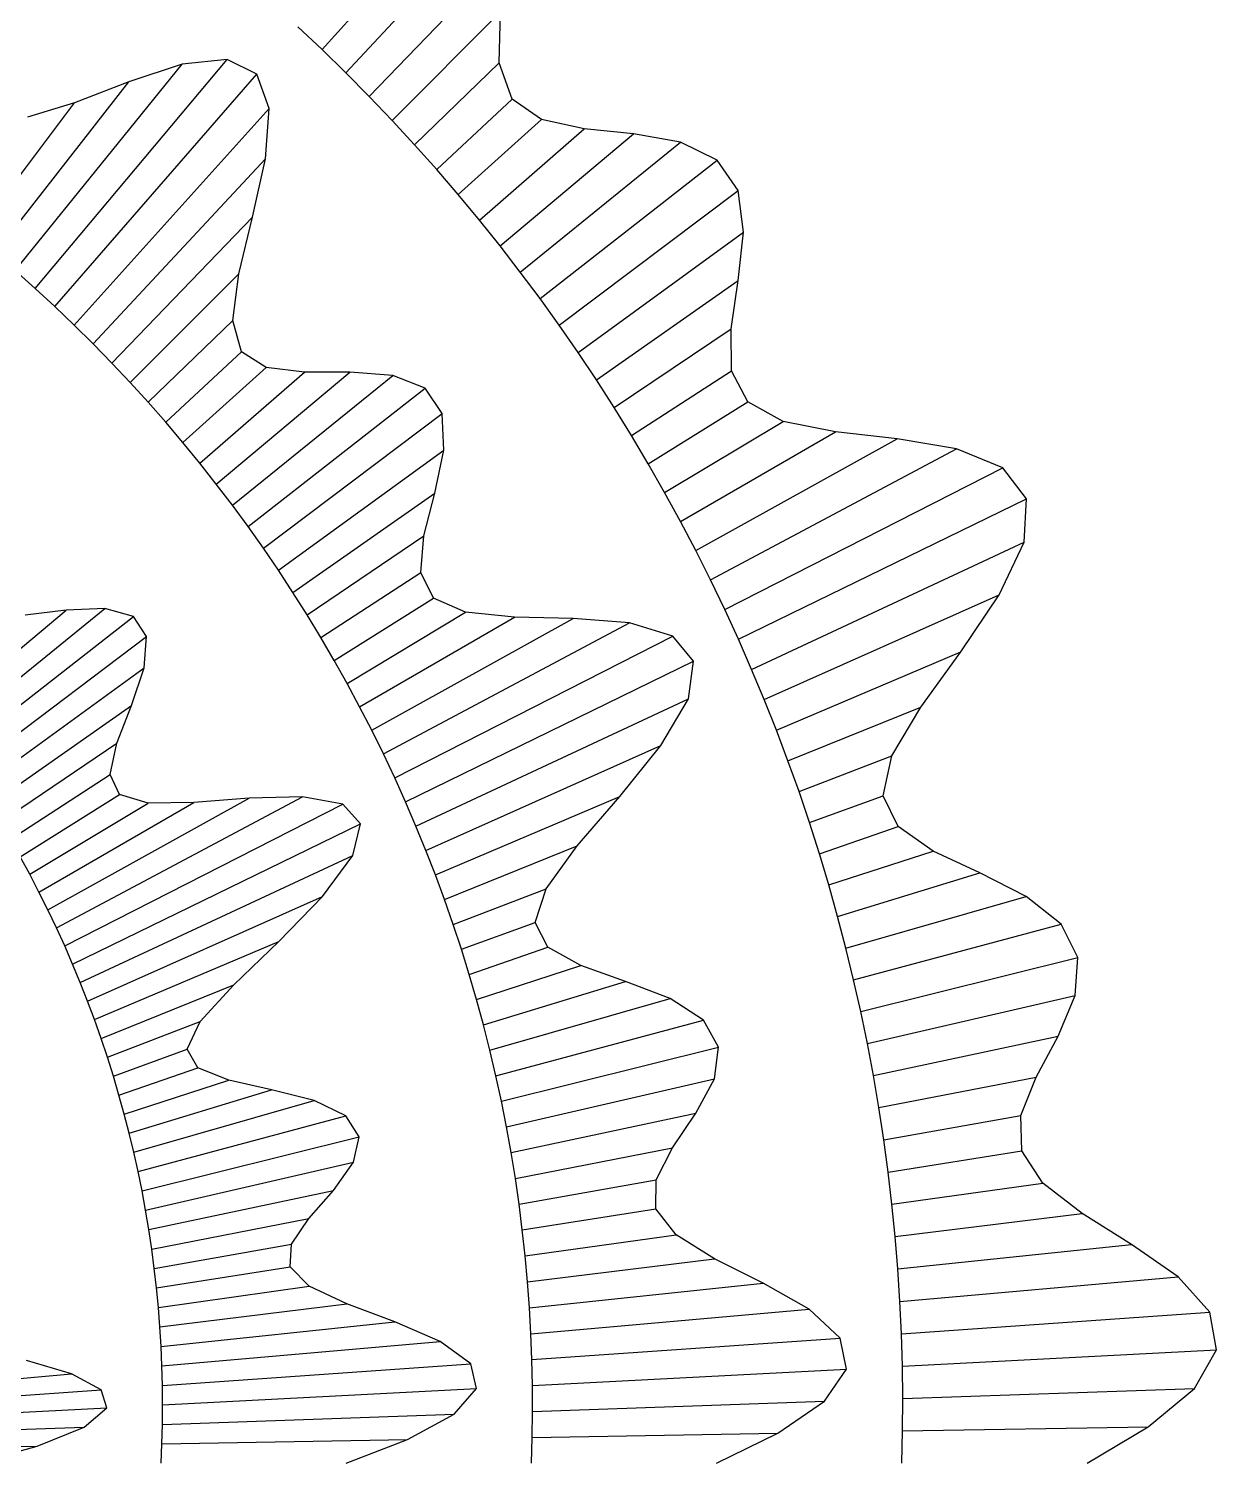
# Model space of a CAD drawing. Header units: metres. Extents: x -31.1 to 29.2, y -27.3 to 29.9.
# Drawn here: x 13.21 to 29.25, y 0 to 19.36 of the extents above; entities that cross this region are included whole.
import ezdxf

# ---------------------------------------------------------------- set-up
doc = ezdxf.new("R2010")
doc.units = ezdxf.units.M
for name, color, linetype in [('Fill', 3, 'Continuous'), ('Inner', 2, 'Continuous'), ('Outer', 1, 'Continuous')]:
    doc.layers.add(name, color=color, linetype=linetype)

msp = doc.modelspace()

# ---------------------------------------------------------------- linework, layer by layer
at = {"layer": 'Fill'}
for p, q in [((17.174, 19.074), (19.804, 21.995)), ((17.495, 18.761), (19.821, 21.255)), ((17.81, 18.443), (19.708, 20.409)), ((18.12, 18.12), (19.584, 19.584)), ((13.032, 16.093), (15.287, 18.878)), ((13.302, 15.853), (15.893, 18.94)), ((18.423, 17.791), (19.566, 18.895)), ((12.758, 16.329), (14.564, 18.641)), ((13.568, 15.608), (16.295, 18.745)), ((18.721, 17.457), (19.74, 18.408)), ((12.479, 16.561), (13.832, 18.356)), ((13.829, 15.358), (16.459, 18.279)), ((19.012, 17.119), (20.135, 18.13)), ((19.298, 16.775), (20.712, 18.005)), ((19.577, 16.427), (21.378, 17.938)), ((19.85, 16.074), (22.013, 17.826)), ((14.085, 15.104), (16.411, 17.599)), ((20.116, 15.716), (22.506, 17.584)), ((20.376, 15.355), (22.79, 17.174)), ((14.337, 14.846), (16.235, 16.812)), ((20.63, 14.989), (22.863, 16.611)), ((14.584, 14.584), (16.048, 16.048)), ((20.877, 14.618), (22.792, 15.959)), ((14.826, 14.318), (15.969, 15.421)), ((21.117, 14.244), (22.694, 15.308)), ((15.064, 14.047), (16.084, 14.998)), ((15.296, 13.773), (16.419, 14.784)), ((15.524, 13.495), (16.938, 14.724)), ((15.746, 13.213), (17.548, 14.724)), ((21.351, 13.866), (22.701, 14.742)), ((15.964, 12.927), (18.127, 14.679)), ((16.176, 12.638), (18.566, 14.505)), ((16.383, 12.346), (18.797, 14.164)), ((21.578, 13.484), (22.919, 14.322)), ((21.798, 13.098), (23.397, 14.058)), ((22.011, 12.708), (24.103, 13.916)), ((22.218, 12.316), (24.935, 13.822)), ((16.585, 12.05), (18.818, 13.672)), ((22.417, 11.919), (25.74, 13.686)), ((22.609, 11.52), (26.362, 13.432)), ((16.781, 11.75), (18.697, 13.092)), ((22.794, 11.118), (26.681, 13.013)), ((16.972, 11.448), (18.549, 12.512)), ((22.972, 10.712), (26.651, 12.428)), ((17.158, 11.142), (18.508, 12.019)), ((17.338, 10.834), (18.679, 11.672)), ((23.143, 10.304), (26.316, 11.716)), ((11.916, 9.999), (13.718, 11.51)), ((12.078, 9.781), (14.242, 11.533)), ((12.236, 9.56), (14.626, 11.427)), ((17.512, 10.523), (19.111, 11.483)), ((17.681, 10.208), (19.773, 11.416)), ((17.845, 9.891), (20.562, 11.398)), ((18.002, 9.572), (21.325, 11.339)), ((12.39, 9.336), (14.804, 11.155)), ((18.154, 9.25), (21.907, 11.162)), ((23.307, 9.893), (25.795, 10.949)), ((12.54, 9.111), (14.773, 10.733)), ((18.3, 8.926), (22.187, 10.821)), ((18.441, 8.599), (22.12, 10.315)), ((12.685, 8.882), (14.601, 10.224)), ((23.463, 9.48), (25.255, 10.204)), ((12.827, 8.652), (14.404, 9.716)), ((18.575, 8.27), (21.748, 9.683)), ((23.612, 9.064), (24.866, 9.545)), ((12.964, 8.419), (14.314, 9.296)), ((13.098, 8.184), (14.439, 9.022)), ((13.227, 7.947), (14.825, 8.908)), ((13.351, 7.708), (15.443, 8.916)), ((13.472, 7.467), (16.189, 8.974)), ((13.588, 7.225), (16.911, 8.992)), ((18.704, 7.939), (21.192, 8.995)), ((23.753, 8.646), (24.749, 9.008)), ((13.699, 6.98), (17.452, 8.892)), ((13.806, 6.734), (17.693, 8.629)), ((23.887, 8.225), (24.95, 8.591)), ((18.827, 7.607), (20.619, 8.331)), ((13.909, 6.486), (17.588, 8.202)), ((24.014, 7.803), (25.425, 8.261)), ((24.133, 7.378), (26.053, 7.965)), ((18.944, 7.272), (20.198, 7.753)), ((14.008, 6.237), (17.18, 7.649)), ((24.245, 6.952), (26.678, 7.65)), ((19.055, 6.935), (20.051, 7.298)), ((24.349, 6.524), (27.152, 7.275)), ((14.102, 5.986), (16.589, 7.042)), ((19.16, 6.597), (20.223, 6.963)), ((24.446, 6.095), (27.378, 6.826)), ((19.259, 6.258), (20.669, 6.716)), ((14.191, 5.734), (15.983, 6.458)), ((19.352, 5.916), (21.271, 6.503)), ((19.439, 5.574), (21.872, 6.272)), ((24.535, 5.664), (27.341, 6.312)), ((14.276, 5.48), (15.53, 5.961)), ((19.52, 5.23), (22.322, 5.981)), ((19.595, 4.885), (22.526, 5.616)), ((24.617, 5.232), (27.109, 5.762)), ((14.356, 5.225), (15.352, 5.588)), ((14.432, 4.969), (15.495, 5.335)), ((14.504, 4.713), (15.914, 5.171)), ((14.57, 4.455), (16.49, 5.041)), ((19.663, 4.54), (22.469, 5.187)), ((24.691, 4.799), (26.813, 5.212)), ((14.633, 4.196), (17.066, 4.894)), ((14.69, 3.936), (17.493, 4.687)), ((19.726, 4.193), (22.218, 4.723)), ((24.757, 4.365), (26.608, 4.692)), ((14.743, 3.676), (17.675, 4.407)), ((19.783, 3.845), (21.905, 4.258)), ((24.816, 3.93), (26.618, 4.216)), ((14.791, 3.415), (17.597, 4.063)), ((14.835, 3.153), (17.327, 3.683)), ((19.833, 3.497), (21.684, 3.823)), ((24.867, 3.495), (26.904, 3.781)), ((14.874, 2.891), (16.997, 3.304)), ((19.877, 3.148), (21.68, 3.434)), ((24.91, 3.059), (27.435, 3.369)), ((14.909, 2.629), (16.76, 2.955)), ((19.915, 2.799), (21.953, 3.085)), ((24.946, 2.622), (28.1, 2.953)), ((19.947, 2.449), (22.473, 2.759)), ((14.939, 2.366), (16.741, 2.652)), ((14.964, 2.103), (17.001, 2.389)), ((19.973, 2.099), (23.128, 2.431)), ((24.974, 2.185), (28.732, 2.514)), ((14.985, 1.84), (17.51, 2.15)), ((19.993, 1.749), (23.751, 2.078)), ((24.995, 1.748), (29.157, 2.039)), ((15.001, 1.577), (18.155, 1.908)), ((15.012, 1.313), (18.77, 1.642)), ((20.007, 1.399), (24.169, 1.69)), ((25.007, 1.311), (29.246, 1.533)), ((10.031, 0.878), (13.789, 1.206)), ((15.019, 1.05), (19.181, 1.341)), ((20.014, 1.049), (24.253, 1.271)), ((10.031, 0.701), (14.193, 0.992)), ((15.021, 0.787), (19.259, 1.009)), ((25.013, 0.873), (28.951, 1.011)), ((20.016, 0.699), (23.954, 0.837)), ((10.028, 0.526), (14.266, 0.748)), ((15.019, 0.524), (18.957, 0.662)), ((10.022, 0.35), (13.96, 0.488)), ((20.011, 0.349), (23.324, 0.407)), ((25.01, 0.437), (28.324, 0.494)), ((10.012, 0.175), (13.326, 0.233)), ((15.012, 0.262), (18.325, 0.32))]:
    msp.add_line(p, q, dxfattribs=at)
at = {"layer": 'Inner'}
for p, q in [((17.174, 19.074), (16.848, 19.381)), ((17.495, 18.761), (17.174, 19.074)), ((17.81, 18.443), (17.495, 18.761)), ((18.12, 18.12), (17.81, 18.443)), ((18.423, 17.791), (18.12, 18.12)), ((18.721, 17.457), (18.423, 17.791)), ((19.012, 17.119), (18.721, 17.457)), ((19.298, 16.775), (19.012, 17.119)), ((19.577, 16.427), (19.298, 16.775)), ((19.85, 16.074), (19.577, 16.427)), ((13.302, 15.853), (13.032, 16.093)), ((20.116, 15.716), (19.85, 16.074)), ((13.568, 15.608), (13.302, 15.853)), ((20.376, 15.355), (20.116, 15.716)), ((13.829, 15.358), (13.568, 15.608)), ((14.085, 15.104), (13.829, 15.358)), ((20.63, 14.989), (20.376, 15.355)), ((14.337, 14.846), (14.085, 15.104)), ((20.877, 14.618), (20.63, 14.989)), ((14.584, 14.584), (14.337, 14.846)), ((14.826, 14.318), (14.584, 14.584)), ((21.117, 14.244), (20.877, 14.618)), ((15.064, 14.047), (14.826, 14.318)), ((21.351, 13.866), (21.117, 14.244)), ((15.296, 13.773), (15.064, 14.047)), ((15.524, 13.495), (15.296, 13.773)), ((21.578, 13.484), (21.351, 13.866)), ((15.746, 13.213), (15.524, 13.495)), ((21.798, 13.098), (21.578, 13.484)), ((15.964, 12.927), (15.746, 13.213)), ((22.011, 12.708), (21.798, 13.098)), ((16.176, 12.638), (15.964, 12.927)), ((16.383, 12.346), (16.176, 12.638)), ((22.218, 12.316), (22.011, 12.708)), ((16.585, 12.05), (16.383, 12.346)), ((22.417, 11.919), (22.218, 12.316)), ((16.781, 11.75), (16.585, 12.05)), ((22.609, 11.52), (22.417, 11.919)), ((16.972, 11.448), (16.781, 11.75)), ((17.158, 11.142), (16.972, 11.448)), ((22.794, 11.118), (22.609, 11.52)), ((17.338, 10.834), (17.158, 11.142)), ((22.972, 10.712), (22.794, 11.118)), ((17.512, 10.523), (17.338, 10.834)), ((23.143, 10.304), (22.972, 10.712)), ((17.681, 10.208), (17.512, 10.523)), ((23.307, 9.893), (23.143, 10.304)), ((17.845, 9.891), (17.681, 10.208)), ((18.002, 9.572), (17.845, 9.891)), ((23.463, 9.48), (23.307, 9.893)), ((18.154, 9.25), (18.002, 9.572)), ((23.612, 9.064), (23.463, 9.48)), ((18.3, 8.926), (18.154, 9.25)), ((18.441, 8.599), (18.3, 8.926)), ((23.753, 8.646), (23.612, 9.064)), ((18.575, 8.27), (18.441, 8.599)), ((23.887, 8.225), (23.753, 8.646)), ((13.227, 7.947), (13.098, 8.184)), ((18.704, 7.939), (18.575, 8.27)), ((24.014, 7.803), (23.887, 8.225)), ((13.351, 7.708), (13.227, 7.947)), ((18.827, 7.607), (18.704, 7.939)), ((24.133, 7.378), (24.014, 7.803)), ((13.472, 7.467), (13.351, 7.708)), ((18.944, 7.272), (18.827, 7.607)), ((13.588, 7.225), (13.472, 7.467)), ((24.245, 6.952), (24.133, 7.378)), ((13.699, 6.98), (13.588, 7.225)), ((19.055, 6.935), (18.944, 7.272)), ((13.806, 6.734), (13.699, 6.98)), ((19.16, 6.597), (19.055, 6.935)), ((24.349, 6.524), (24.245, 6.952)), ((13.909, 6.486), (13.806, 6.734)), ((19.259, 6.258), (19.16, 6.597)), ((14.008, 6.237), (13.909, 6.486)), ((24.446, 6.095), (24.349, 6.524)), ((14.102, 5.986), (14.008, 6.237)), ((19.352, 5.916), (19.259, 6.258)), ((24.535, 5.664), (24.446, 6.095)), ((14.191, 5.734), (14.102, 5.986)), ((19.439, 5.574), (19.352, 5.916)), ((14.276, 5.48), (14.191, 5.734)), ((24.617, 5.232), (24.535, 5.664)), ((14.356, 5.225), (14.276, 5.48)), ((19.52, 5.23), (19.439, 5.574)), ((19.595, 4.885), (19.52, 5.23)), ((24.691, 4.799), (24.617, 5.232)), ((14.432, 4.969), (14.356, 5.225)), ((14.504, 4.713), (14.432, 4.969)), ((19.663, 4.54), (19.595, 4.885)), ((14.57, 4.455), (14.504, 4.713)), ((24.757, 4.365), (24.691, 4.799)), ((14.633, 4.196), (14.57, 4.455)), ((19.726, 4.193), (19.663, 4.54)), ((24.816, 3.93), (24.757, 4.365)), ((14.69, 3.936), (14.633, 4.196)), ((19.783, 3.845), (19.726, 4.193)), ((14.743, 3.676), (14.69, 3.936)), ((24.867, 3.495), (24.816, 3.93)), ((19.833, 3.497), (19.783, 3.845)), ((14.791, 3.415), (14.743, 3.676)), ((19.877, 3.148), (19.833, 3.497)), ((24.91, 3.059), (24.867, 3.495)), ((14.835, 3.153), (14.791, 3.415)), ((14.874, 2.891), (14.835, 3.153)), ((19.915, 2.799), (19.877, 3.148)), ((24.946, 2.622), (24.91, 3.059)), ((14.909, 2.629), (14.874, 2.891)), ((19.947, 2.449), (19.915, 2.799)), ((14.939, 2.366), (14.909, 2.629)), ((24.974, 2.185), (24.946, 2.622)), ((14.964, 2.103), (14.939, 2.366)), ((19.973, 2.099), (19.947, 2.449)), ((24.995, 1.748), (24.974, 2.185)), ((14.985, 1.84), (14.964, 2.103)), ((19.993, 1.749), (19.973, 2.099)), ((15.001, 1.577), (14.985, 1.84)), ((20.007, 1.399), (19.993, 1.749)), ((25.007, 1.311), (24.995, 1.748)), ((15.012, 1.313), (15.001, 1.577)), ((20.014, 1.049), (20.007, 1.399)), ((15.019, 1.05), (15.012, 1.313)), ((25.013, 0.873), (25.007, 1.311)), ((15.021, 0.787), (15.019, 1.05)), ((20.016, 0.699), (20.014, 1.049)), ((15.019, 0.524), (15.021, 0.787)), ((25.01, 0.437), (25.013, 0.873)), ((20.011, 0.349), (20.016, 0.699)), ((15.012, 0.262), (15.019, 0.524)), ((25, 0), (25.01, 0.437)), ((15, 0), (15.012, 0.262)), ((20, 0), (20.011, 0.349))]:
    msp.add_line(p, q, dxfattribs=at)
at = {"layer": 'Outer'}
for p, q in [((19.566, 18.895), (19.584, 19.584)), ((15.287, 18.878), (14.564, 18.641)), ((15.893, 18.94), (15.287, 18.878)), ((16.295, 18.745), (15.893, 18.94)), ((19.74, 18.408), (19.566, 18.895)), ((14.564, 18.641), (13.832, 18.356)), ((16.459, 18.279), (16.295, 18.745)), ((20.135, 18.13), (19.74, 18.408)), ((13.832, 18.356), (13.196, 18.163)), ((16.411, 17.599), (16.459, 18.279)), ((20.712, 18.005), (20.135, 18.13)), ((21.378, 17.938), (20.712, 18.005)), ((22.013, 17.826), (21.378, 17.938)), ((22.506, 17.584), (22.013, 17.826)), ((16.235, 16.812), (16.411, 17.599)), ((22.79, 17.174), (22.506, 17.584)), ((22.863, 16.611), (22.79, 17.174)), ((16.048, 16.048), (16.235, 16.812)), ((22.792, 15.959), (22.863, 16.611)), ((15.969, 15.421), (16.048, 16.048)), ((22.694, 15.308), (22.792, 15.959)), ((16.084, 14.998), (15.969, 15.421)), ((22.701, 14.742), (22.694, 15.308)), ((16.419, 14.784), (16.084, 14.998)), ((16.938, 14.724), (16.419, 14.784)), ((17.548, 14.724), (16.938, 14.724)), ((18.127, 14.679), (17.548, 14.724)), ((22.919, 14.322), (22.701, 14.742)), ((18.566, 14.505), (18.127, 14.679)), ((18.797, 14.164), (18.566, 14.505)), ((18.818, 13.672), (18.797, 14.164)), ((23.397, 14.058), (22.919, 14.322)), ((24.103, 13.916), (23.397, 14.058)), ((24.935, 13.822), (24.103, 13.916)), ((25.74, 13.686), (24.935, 13.822)), ((18.697, 13.092), (18.818, 13.672)), ((26.362, 13.432), (25.74, 13.686)), ((26.681, 13.013), (26.362, 13.432)), ((18.549, 12.512), (18.697, 13.092)), ((26.651, 12.428), (26.681, 13.013)), ((18.508, 12.019), (18.549, 12.512)), ((26.316, 11.716), (26.651, 12.428)), ((18.679, 11.672), (18.508, 12.019)), ((19.111, 11.483), (18.679, 11.672)), ((25.795, 10.949), (26.316, 11.716)), ((13.718, 11.51), (13.165, 11.444)), ((14.242, 11.533), (13.718, 11.51)), ((14.626, 11.427), (14.242, 11.533)), ((14.804, 11.155), (14.626, 11.427)), ((19.773, 11.416), (19.111, 11.483)), ((20.562, 11.398), (19.773, 11.416)), ((21.325, 11.339), (20.562, 11.398)), ((21.907, 11.162), (21.325, 11.339)), ((14.773, 10.733), (14.804, 11.155)), ((22.187, 10.821), (21.907, 11.162)), ((25.255, 10.204), (25.795, 10.949)), ((14.601, 10.224), (14.773, 10.733)), ((22.12, 10.315), (22.187, 10.821)), ((21.748, 9.683), (22.12, 10.315)), ((14.404, 9.716), (14.601, 10.224)), ((24.866, 9.545), (25.255, 10.204)), ((14.314, 9.296), (14.404, 9.716)), ((21.192, 8.995), (21.748, 9.683)), ((24.749, 9.008), (24.866, 9.545)), ((14.439, 9.022), (14.314, 9.296)), ((14.825, 8.908), (14.439, 9.022)), ((15.443, 8.916), (14.825, 8.908)), ((16.189, 8.974), (15.443, 8.916)), ((16.911, 8.992), (16.189, 8.974)), ((17.452, 8.892), (16.911, 8.992)), ((20.619, 8.331), (21.192, 8.995)), ((24.95, 8.591), (24.749, 9.008)), ((17.693, 8.629), (17.452, 8.892)), ((17.588, 8.202), (17.693, 8.629)), ((25.425, 8.261), (24.95, 8.591)), ((20.198, 7.753), (20.619, 8.331)), ((17.18, 7.649), (17.588, 8.202)), ((26.053, 7.965), (25.425, 8.261)), ((26.678, 7.65), (26.053, 7.965)), ((20.051, 7.298), (20.198, 7.753)), ((16.589, 7.042), (17.18, 7.649)), ((27.152, 7.275), (26.678, 7.65)), ((20.223, 6.963), (20.051, 7.298)), ((27.378, 6.826), (27.152, 7.275)), ((15.983, 6.458), (16.589, 7.042)), ((20.669, 6.716), (20.223, 6.963)), ((27.341, 6.312), (27.378, 6.826)), ((21.271, 6.503), (20.669, 6.716)), ((15.53, 5.961), (15.983, 6.458)), ((21.872, 6.272), (21.271, 6.503)), ((22.322, 5.981), (21.872, 6.272)), ((27.109, 5.762), (27.341, 6.312)), ((15.352, 5.588), (15.53, 5.961)), ((22.526, 5.616), (22.322, 5.981)), ((22.469, 5.187), (22.526, 5.616)), ((26.813, 5.212), (27.109, 5.762)), ((15.495, 5.335), (15.352, 5.588)), ((15.914, 5.171), (15.495, 5.335)), ((16.49, 5.041), (15.914, 5.171)), ((17.066, 4.894), (16.49, 5.041)), ((22.218, 4.723), (22.469, 5.187)), ((26.608, 4.692), (26.813, 5.212)), ((17.493, 4.687), (17.066, 4.894)), ((17.675, 4.407), (17.493, 4.687)), ((21.905, 4.258), (22.218, 4.723)), ((26.618, 4.216), (26.608, 4.692)), ((17.597, 4.063), (17.675, 4.407)), ((21.684, 3.823), (21.905, 4.258)), ((26.904, 3.781), (26.618, 4.216)), ((17.327, 3.683), (17.597, 4.063)), ((16.997, 3.304), (17.327, 3.683)), ((21.68, 3.434), (21.684, 3.823)), ((27.435, 3.369), (26.904, 3.781)), ((16.76, 2.955), (16.997, 3.304)), ((21.953, 3.085), (21.68, 3.434)), ((28.1, 2.953), (27.435, 3.369)), ((16.741, 2.652), (16.76, 2.955)), ((22.473, 2.759), (21.953, 3.085)), ((28.732, 2.514), (28.1, 2.953)), ((23.128, 2.431), (22.473, 2.759)), ((17.001, 2.389), (16.741, 2.652)), ((17.51, 2.15), (17.001, 2.389)), ((23.751, 2.078), (23.128, 2.431)), ((29.157, 2.039), (28.732, 2.514)), ((18.155, 1.908), (17.51, 2.15)), ((24.169, 1.69), (23.751, 2.078)), ((29.246, 1.533), (29.157, 2.039)), ((18.77, 1.642), (18.155, 1.908)), ((19.181, 1.341), (18.77, 1.642)), ((24.253, 1.271), (24.169, 1.69)), ((13.789, 1.206), (13.182, 1.386)), ((28.951, 1.011), (29.246, 1.533)), ((14.193, 0.992), (13.789, 1.206)), ((19.259, 1.009), (19.181, 1.341)), ((23.954, 0.837), (24.253, 1.271)), ((14.266, 0.748), (14.193, 0.992)), ((18.957, 0.662), (19.259, 1.009)), ((28.324, 0.494), (28.951, 1.011)), ((23.324, 0.407), (23.954, 0.837)), ((13.96, 0.488), (14.266, 0.748)), ((18.325, 0.32), (18.957, 0.662)), ((13.326, 0.233), (13.96, 0.488)), ((22.5, 0), (23.324, 0.407)), ((27.5, 0), (28.324, 0.494)), ((12.5, 0), (13.326, 0.233)), ((17.5, 0), (18.325, 0.32))]:
    msp.add_line(p, q, dxfattribs=at)

doc.saveas('drawing.dxf')
